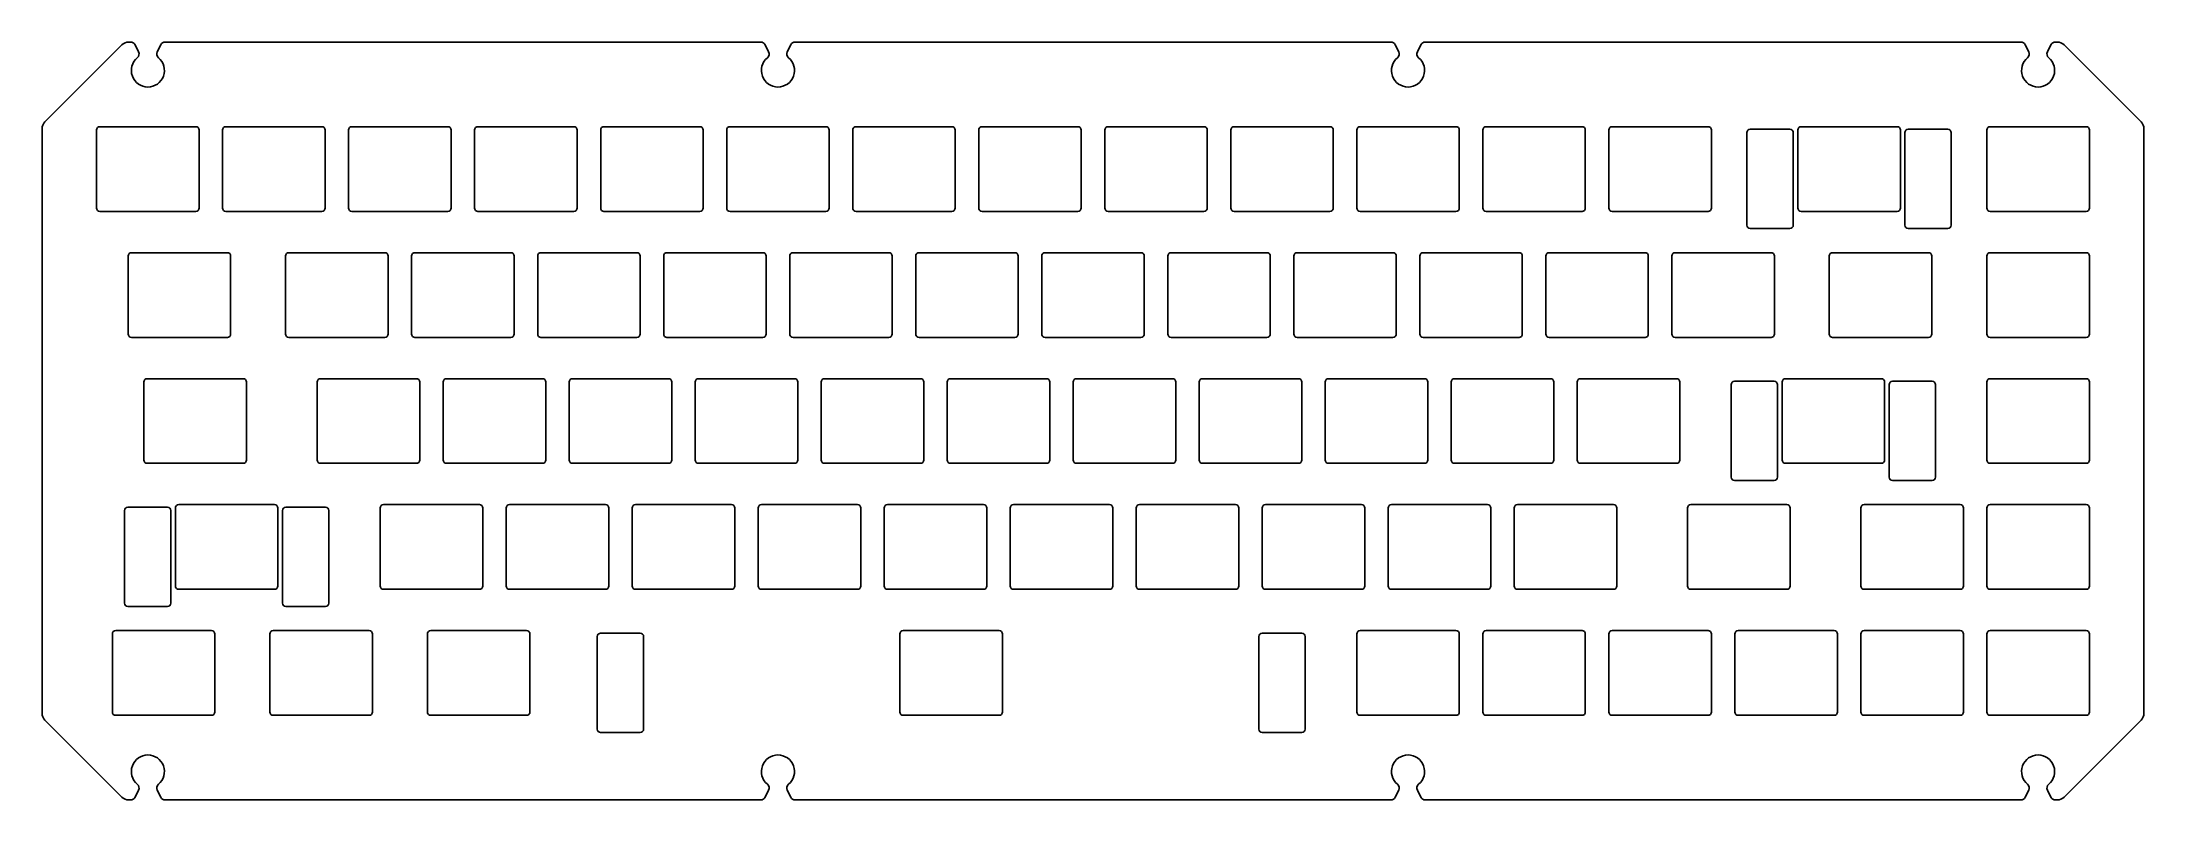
# Model space of a CAD drawing. Header units: millimetres. Extents: x -159 to 159, y -57 to 57.
import ezdxf

# ---------------------------------------------------------------- set-up
doc = ezdxf.new("R2010")
doc.units = ezdxf.units.MM
doc.layers.add('Sketch', color=7, linetype='CONTINUOUS')

msp = doc.modelspace()

# ---------------------------------------------------------------- linework, layer by layer
at = {"layer": 'Sketch'}
for p, q in [((-145.754, 57.3001), (-145.489, 57.3001)), ((-140.261, 57.3), (-50.2385, 57.3)), ((-45.0115, 57.3), (45.0115, 57.3)), ((50.2385, 57.3), (140.261, 57.3)), ((145.489, 57.3), (145.754, 57.3)), ((-158.435, 45.239), (-146.815, 56.8607)), ((-144.818, 56.8856), (-144.289, 55.8284)), ((-141.461, 55.8286), (-140.932, 56.8856)), ((-49.5677, 56.8854), (-49.0392, 55.8284)), ((-46.2108, 55.8284), (-45.6823, 56.8854)), ((45.6823, 56.8854), (46.2108, 55.8284)), ((49.0392, 55.8284), (49.5677, 56.8854)), ((140.932, 56.8856), (141.461, 55.8284)), ((144.289, 55.8284), (144.818, 56.8856)), ((146.815, 56.8606), (158.436, 45.2394)), ((-150.125, 44.5), (-135.625, 44.5)), ((-131.075, 44.5), (-116.575, 44.5)), ((-112.025, 44.5), (-97.525, 44.5)), ((-92.975, 44.5), (-78.475, 44.5)), ((-73.925, 44.5), (-59.425, 44.5)), ((-54.875, 44.5), (-40.375, 44.5)), ((-35.825, 44.5), (-21.325, 44.5)), ((-16.775, 44.5), (-2.275, 44.5)), ((2.275, 44.5), (16.775, 44.5)), ((21.325, 44.5), (35.825, 44.5)), ((40.375, 44.5), (54.875, 44.5)), ((59.425, 44.5), (73.925, 44.5)), ((78.475, 44.5), (92.975, 44.5)), ((107.05, 44.5), (121.55, 44.5)), ((135.625, 44.5), (150.125, 44.5)), ((-158.875, -44.1787), (-158.875, 44.1787)), ((-150.625, 44), (-150.625, 32.2)), ((-135.125, 44), (-135.125, 32.2)), ((-131.575, 44), (-131.575, 32.2)), ((-116.075, 44), (-116.075, 32.2)), ((-112.525, 44), (-112.525, 32.2)), ((-97.025, 44), (-97.025, 32.2)), ((-93.475, 44), (-93.475, 32.2)), ((-77.975, 44), (-77.975, 32.2)), ((-74.425, 44), (-74.425, 32.2)), ((-58.925, 44), (-58.925, 32.2)), ((-55.375, 44), (-55.375, 32.2)), ((-39.875, 44), (-39.875, 32.2)), ((-36.325, 44), (-36.325, 32.2)), ((-20.825, 44), (-20.825, 32.2)), ((-17.275, 44), (-17.275, 32.2)), ((-1.775, 44), (-1.775, 32.2)), ((1.775, 44), (1.775, 32.2)), ((17.275, 44), (17.275, 32.2)), ((20.825, 44), (20.825, 32.2)), ((36.325, 44), (36.325, 32.2)), ((39.875, 44), (39.875, 32.2)), ((55.375, 44), (55.375, 32.2)), ((58.925, 44), (58.925, 32.2)), ((74.425, 44), (74.425, 32.2)), ((77.975, 44), (77.975, 32.2)), ((93.475, 44), (93.475, 32.2)), ((98.862, 43.6), (98.862, 29.6)), ((99.362, 44.1), (105.362, 44.1)), ((105.862, 43.6), (105.862, 29.6)), ((106.55, 44), (106.55, 32.2)), ((122.05, 44), (122.05, 32.2)), ((122.738, 43.6), (122.738, 29.6)), ((123.238, 44.1), (129.238, 44.1)), ((129.738, 43.6), (129.738, 29.6)), ((135.125, 44), (135.125, 32.2)), ((150.625, 44), (150.625, 32.2)), ((158.875, 44.1787), (158.875, -44.1787)), ((-150.125, 31.7), (-135.625, 31.7)), ((-131.075, 31.7), (-116.575, 31.7)), ((-112.025, 31.7), (-97.525, 31.7)), ((-92.975, 31.7), (-78.475, 31.7)), ((-73.925, 31.7), (-59.425, 31.7)), ((-54.875, 31.7), (-40.375, 31.7)), ((-35.825, 31.7), (-21.325, 31.7)), ((-16.775, 31.7), (-2.275, 31.7)), ((2.275, 31.7), (16.775, 31.7)), ((21.325, 31.7), (35.825, 31.7)), ((40.375, 31.7), (54.875, 31.7)), ((59.425, 31.7), (73.925, 31.7)), ((78.475, 31.7), (92.975, 31.7)), ((99.362, 29.1), (105.362, 29.1)), ((107.05, 31.7), (121.55, 31.7)), ((123.238, 29.1), (129.238, 29.1)), ((135.625, 31.7), (150.125, 31.7)), ((-145.363, 25.45), (-130.863, 25.45)), ((-121.55, 25.45), (-107.05, 25.45)), ((-102.5, 25.45), (-88, 25.45)), ((-83.45, 25.45), (-68.95, 25.45)), ((-64.4, 25.45), (-49.9, 25.45)), ((-45.35, 25.45), (-30.85, 25.45)), ((-26.3, 25.45), (-11.8, 25.45)), ((-7.25, 25.45), (7.25, 25.45)), ((11.8, 25.45), (26.3, 25.45)), ((30.85, 25.45), (45.35, 25.45)), ((49.9, 25.45), (64.4, 25.45)), ((68.95, 25.45), (83.45, 25.45)), ((88, 25.45), (102.5, 25.45)), ((111.812, 25.45), (126.312, 25.45)), ((135.625, 25.45), (150.125, 25.45)), ((-145.863, 24.95), (-145.863, 13.15)), ((-130.363, 24.95), (-130.363, 13.15)), ((-122.05, 24.95), (-122.05, 13.15)), ((-106.55, 24.95), (-106.55, 13.15)), ((-103, 24.95), (-103, 13.15)), ((-87.5, 24.95), (-87.5, 13.15)), ((-83.95, 24.95), (-83.95, 13.15)), ((-68.45, 24.95), (-68.45, 13.15)), ((-64.9, 24.95), (-64.9, 13.15)), ((-49.4, 24.95), (-49.4, 13.15)), ((-45.85, 24.95), (-45.85, 13.15)), ((-30.35, 24.95), (-30.35, 13.15)), ((-26.8, 24.95), (-26.8, 13.15)), ((-11.3, 24.95), (-11.3, 13.15)), ((-7.75, 24.95), (-7.75, 13.15)), ((7.75, 24.95), (7.75, 13.15)), ((11.3, 24.95), (11.3, 13.15)), ((26.8, 24.95), (26.8, 13.15)), ((30.35, 24.95), (30.35, 13.15)), ((45.85, 24.95), (45.85, 13.15)), ((49.4, 24.95), (49.4, 13.15)), ((64.9, 24.95), (64.9, 13.15)), ((68.45, 24.95), (68.45, 13.15)), ((83.95, 24.95), (83.95, 13.15)), ((87.5, 24.95), (87.5, 13.15)), ((103, 24.95), (103, 13.15)), ((111.312, 24.95), (111.312, 13.15)), ((126.812, 24.95), (126.812, 13.15)), ((135.125, 24.95), (135.125, 13.15)), ((150.625, 24.95), (150.625, 13.15)), ((-145.363, 12.65), (-130.863, 12.65)), ((-121.55, 12.65), (-107.05, 12.65)), ((-102.5, 12.65), (-88, 12.65)), ((-83.45, 12.65), (-68.95, 12.65)), ((-64.4, 12.65), (-49.9, 12.65)), ((-45.35, 12.65), (-30.85, 12.65)), ((-26.3, 12.65), (-11.8, 12.65)), ((-7.25, 12.65), (7.25, 12.65)), ((11.8, 12.65), (26.3, 12.65)), ((30.85, 12.65), (45.35, 12.65)), ((49.9, 12.65), (64.4, 12.65)), ((68.95, 12.65), (83.45, 12.65)), ((88, 12.65), (102.5, 12.65)), ((111.812, 12.65), (126.312, 12.65)), ((135.625, 12.65), (150.125, 12.65)), ((-142.981, 6.4), (-128.481, 6.4)), ((-116.788, 6.4), (-102.288, 6.4)), ((-97.7375, 6.4), (-83.2375, 6.4)), ((-78.6875, 6.4), (-64.1875, 6.4)), ((-59.6375, 6.4), (-45.1375, 6.4)), ((-40.5875, 6.4), (-26.0875, 6.4)), ((-21.5375, 6.4), (-7.0375, 6.4)), ((-2.4875, 6.4), (12.0125, 6.4)), ((16.5625, 6.4), (31.0625, 6.4)), ((35.6125, 6.4), (50.1125, 6.4)), ((54.6625, 6.4), (69.1625, 6.4)), ((73.7125, 6.4), (88.2125, 6.4)), ((104.669, 6.4), (119.169, 6.4)), ((135.625, 6.4), (150.125, 6.4)), ((-143.481, 5.9), (-143.481, -5.9)), ((-127.981, 5.9), (-127.981, -5.9)), ((-117.288, 5.9), (-117.288, -5.9)), ((-101.788, 5.9), (-101.788, -5.9)), ((-98.2375, 5.9), (-98.2375, -5.9)), ((-82.7375, 5.9), (-82.7375, -5.9)), ((-79.1875, 5.9), (-79.1875, -5.9)), ((-63.6875, 5.9), (-63.6875, -5.9)), ((-60.1375, 5.9), (-60.1375, -5.9)), ((-44.6375, 5.9), (-44.6375, -5.9)), ((-41.0875, 5.9), (-41.0875, -5.9)), ((-25.5875, 5.9), (-25.5875, -5.9)), ((-22.0375, 5.9), (-22.0375, -5.9)), ((-6.5375, 5.9), (-6.5375, -5.9)), ((-2.9875, 5.9), (-2.9875, -5.9)), ((12.5125, 5.9), (12.5125, -5.9)), ((16.0625, 5.9), (16.0625, -5.9)), ((31.5625, 5.9), (31.5625, -5.9)), ((35.1125, 5.9), (35.1125, -5.9)), ((50.6125, 5.9), (50.6125, -5.9)), ((54.1625, 5.9), (54.1625, -5.9)), ((69.6625, 5.9), (69.6625, -5.9)), ((73.2125, 5.9), (73.2125, -5.9)), ((88.7125, 5.9), (88.7125, -5.9)), ((96.4808, 5.5), (96.4808, -8.5)), ((96.9808, 6), (102.981, 6)), ((103.481, 5.5), (103.481, -8.5)), ((104.169, 5.9), (104.169, -5.9)), ((119.669, 5.9), (119.669, -5.9)), ((120.357, 5.5), (120.357, -8.5)), ((120.857, 6), (126.857, 6)), ((127.357, 5.5), (127.357, -8.5)), ((135.125, 5.9), (135.125, -5.9)), ((150.625, 5.9), (150.625, -5.9)), ((-142.981, -6.4), (-128.481, -6.4)), ((-116.788, -6.4), (-102.288, -6.4)), ((-97.7375, -6.4), (-83.2375, -6.4)), ((-78.6875, -6.4), (-64.1875, -6.4)), ((-59.6375, -6.4), (-45.1375, -6.4)), ((-40.5875, -6.4), (-26.0875, -6.4)), ((-21.5375, -6.4), (-7.0375, -6.4)), ((-2.4875, -6.4), (12.0125, -6.4)), ((16.5625, -6.4), (31.0625, -6.4)), ((35.6125, -6.4), (50.1125, -6.4)), ((54.6625, -6.4), (69.1625, -6.4)), ((73.7125, -6.4), (88.2125, -6.4)), ((96.9808, -9), (102.981, -9)), ((104.669, -6.4), (119.169, -6.4)), ((120.857, -9), (126.857, -9)), ((135.625, -6.4), (150.125, -6.4)), ((-138.219, -12.65), (-123.719, -12.65)), ((-107.263, -12.65), (-92.7625, -12.65)), ((-88.2125, -12.65), (-73.7125, -12.65)), ((-69.1625, -12.65), (-54.6625, -12.65)), ((-50.1125, -12.65), (-35.6125, -12.65)), ((-31.0625, -12.65), (-16.5625, -12.65)), ((-12.0125, -12.65), (2.4875, -12.65)), ((7.0375, -12.65), (21.5375, -12.65)), ((26.0875, -12.65), (40.5875, -12.65)), ((45.1375, -12.65), (59.6375, -12.65)), ((64.1875, -12.65), (78.6875, -12.65)), ((90.3812, -12.65), (104.881, -12.65)), ((116.575, -12.65), (131.075, -12.65)), ((135.625, -12.65), (150.125, -12.65)), ((-146.407, -13.55), (-146.407, -27.55)), ((-145.907, -13.05), (-139.907, -13.05)), ((-139.407, -13.55), (-139.407, -27.55)), ((-138.719, -13.15), (-138.719, -24.95)), ((-123.219, -13.15), (-123.219, -24.95)), ((-122.531, -13.55), (-122.531, -27.55)), ((-122.031, -13.05), (-116.031, -13.05)), ((-115.531, -13.55), (-115.531, -27.55)), ((-107.763, -13.15), (-107.763, -24.95)), ((-92.2625, -13.15), (-92.2625, -24.95)), ((-88.7125, -13.15), (-88.7125, -24.95)), ((-73.2125, -13.15), (-73.2125, -24.95)), ((-69.6625, -13.15), (-69.6625, -24.95)), ((-54.1625, -13.15), (-54.1625, -24.95)), ((-50.6125, -13.15), (-50.6125, -24.95)), ((-35.1125, -13.15), (-35.1125, -24.95)), ((-31.5625, -13.15), (-31.5625, -24.95)), ((-16.0625, -13.15), (-16.0625, -24.95)), ((-12.5125, -13.15), (-12.5125, -24.95)), ((2.9875, -13.15), (2.9875, -24.95)), ((6.5375, -13.15), (6.5375, -24.95)), ((22.0375, -13.15), (22.0375, -24.95)), ((25.5875, -13.15), (25.5875, -24.95)), ((41.0875, -13.15), (41.0875, -24.95)), ((44.6375, -13.15), (44.6375, -24.95)), ((60.1375, -13.15), (60.1375, -24.95)), ((63.6875, -13.15), (63.6875, -24.95)), ((79.1875, -13.15), (79.1875, -24.95)), ((89.8812, -13.15), (89.8812, -24.95)), ((105.381, -13.15), (105.381, -24.95)), ((116.075, -13.15), (116.075, -24.95)), ((131.575, -13.15), (131.575, -24.95)), ((135.125, -13.15), (135.125, -24.95)), ((150.625, -13.15), (150.625, -24.95)), ((-145.907, -28.05), (-139.907, -28.05)), ((-138.219, -25.45), (-123.719, -25.45)), ((-122.031, -28.05), (-116.031, -28.05)), ((-107.263, -25.45), (-92.7625, -25.45)), ((-88.2125, -25.45), (-73.7125, -25.45)), ((-69.1625, -25.45), (-54.6625, -25.45)), ((-50.1125, -25.45), (-35.6125, -25.45)), ((-31.0625, -25.45), (-16.5625, -25.45)), ((-12.0125, -25.45), (2.4875, -25.45)), ((7.0375, -25.45), (21.5375, -25.45)), ((26.0875, -25.45), (40.5875, -25.45)), ((45.1375, -25.45), (59.6375, -25.45)), ((64.1875, -25.45), (78.6875, -25.45)), ((90.3812, -25.45), (104.881, -25.45)), ((116.575, -25.45), (131.075, -25.45)), ((135.625, -25.45), (150.125, -25.45)), ((-147.744, -31.7), (-133.244, -31.7)), ((-123.931, -31.7), (-109.431, -31.7)), ((-100.119, -31.7), (-85.6188, -31.7)), ((-28.6813, -31.7), (-14.1813, -31.7)), ((40.375, -31.7), (54.875, -31.7)), ((59.425, -31.7), (73.925, -31.7)), ((78.475, -31.7), (92.975, -31.7)), ((97.525, -31.7), (112.025, -31.7)), ((116.575, -31.7), (131.075, -31.7)), ((135.625, -31.7), (150.125, -31.7)), ((-148.244, -32.2), (-148.244, -44)), ((-132.744, -32.2), (-132.744, -44)), ((-124.431, -32.2), (-124.431, -44)), ((-108.931, -32.2), (-108.931, -44)), ((-100.619, -32.2), (-100.619, -44)), ((-85.1188, -32.2), (-85.1188, -44)), ((-74.9313, -32.6), (-74.9313, -46.6)), ((-74.4313, -32.1), (-68.4313, -32.1)), ((-67.9313, -32.6), (-67.9313, -46.6)), ((-29.1813, -32.2), (-29.1813, -44)), ((-13.6813, -32.2), (-13.6813, -44)), ((25.0687, -32.6), (25.0687, -46.6)), ((25.5687, -32.1), (31.5687, -32.1)), ((32.0687, -32.6), (32.0687, -46.6)), ((39.875, -32.2), (39.875, -44)), ((55.375, -32.2), (55.375, -44)), ((58.925, -32.2), (58.925, -44)), ((74.425, -32.2), (74.425, -44)), ((77.975, -32.2), (77.975, -44)), ((93.475, -32.2), (93.475, -44)), ((97.025, -32.2), (97.025, -44)), ((112.525, -32.2), (112.525, -44)), ((116.075, -32.2), (116.075, -44)), ((131.575, -32.2), (131.575, -44)), ((135.125, -32.2), (135.125, -44)), ((150.625, -32.2), (150.625, -44)), ((-146.815, -56.8606), (-158.435, -45.239)), ((-147.744, -44.5), (-133.244, -44.5)), ((-123.931, -44.5), (-109.431, -44.5)), ((-100.119, -44.5), (-85.6188, -44.5)), ((-74.4313, -47.1), (-68.4313, -47.1)), ((-28.6813, -44.5), (-14.1813, -44.5)), ((25.5687, -47.1), (31.5687, -47.1)), ((40.375, -44.5), (54.875, -44.5)), ((59.425, -44.5), (73.925, -44.5)), ((78.475, -44.5), (92.975, -44.5)), ((97.525, -44.5), (112.025, -44.5)), ((116.575, -44.5), (131.075, -44.5)), ((135.625, -44.5), (150.125, -44.5)), ((158.436, -45.2394), (146.815, -56.8606)), ((-144.289, -55.8281), (-144.818, -56.8855)), ((-140.932, -56.8856), (-141.461, -55.8284)), ((-49.0392, -55.8284), (-49.5677, -56.8854)), ((-45.6823, -56.8854), (-46.2108, -55.8284)), ((46.2108, -55.8284), (45.6823, -56.8854)), ((49.5677, -56.8854), (49.0392, -55.8284)), ((141.461, -55.8284), (140.932, -56.8856)), ((144.818, -56.8857), (144.289, -55.8284)), ((-145.489, -57.3), (-145.754, -57.3)), ((-50.2385, -57.3), (-140.261, -57.3)), ((45.0115, -57.3), (-45.0115, -57.3)), ((140.261, -57.3), (50.2385, -57.3)), ((145.754, -57.3), (145.489, -57.3))]:
    msp.add_line(p, q, dxfattribs=at)
for centre, radius, start, end in [((-145.754, 55.8), 1.5001, 90.0039, 135.002), ((-145.489, 56.55), 0.7501, 26.5746, 90.0039), ((-140.261, 56.55), 0.75, 90, 153.416), ((-50.2385, 56.55), 0.75, 26.5652, 90), ((-45.0115, 56.55), 0.75, 90, 153.435), ((45.0115, 56.55), 0.75, 26.5657, 90), ((50.2385, 56.55), 0.75, 90, 153.435), ((140.261, 56.55), 0.75, 26.5791, 90), ((145.489, 56.55), 0.75, 90, 153.421), ((145.754, 55.8), 1.5, 44.9994, 90), ((-142.875, 53), 2.5, 129.908, 50.0923), ((-144.96, 55.4929), 0.7499, -50.0919, 26.5746), ((-140.79, 55.493), 0.75, 153.416, -129.908), ((-47.625, 53), 2.5, 129.908, 50.0935), ((-49.71, 55.493), 0.75, -50.0925, 26.5652), ((-45.54, 55.493), 0.75, 153.435, -129.906), ((47.625, 53), 2.5, 129.908, 50.0933), ((45.54, 55.493), 0.75, -50.0923, 26.5657), ((49.71, 55.493), 0.75, 153.435, -129.907), ((142.875, 53), 2.5, 129.908, 50.0911), ((140.79, 55.4929), 0.7499, -50.0917, 26.5791), ((144.96, 55.4929), 0.7499, 153.421, -129.909), ((-157.375, 44.1787), 1.4996, 135.002, -180), ((-150.125, 44), 0.5, 90, 180), ((-135.625, 44), 0.5, 0, 90), ((-131.075, 44), 0.5, 90, 180), ((-116.575, 44), 0.5, 0, 90), ((-112.025, 44), 0.5, 90, 180), ((-97.525, 44), 0.5, 0, 90), ((-92.975, 44), 0.5, 90, 180), ((-78.475, 44), 0.5, 0, 90), ((-73.925, 44), 0.5, 90, 180), ((-59.425, 44), 0.5, 0, 90), ((-54.875, 44), 0.5, 90, 180), ((-40.375, 44), 0.5, 0, 90), ((-35.825, 44), 0.5, 90, 180), ((-21.325, 44), 0.5, 0, 90), ((-16.775, 44), 0.5, 90, 180), ((-2.275, 44), 0.5, 0, 90), ((2.275, 44), 0.5, 90, 180), ((16.775, 44), 0.5, 0, 90), ((21.325, 44), 0.5, 90, 180), ((35.825, 44), 0.5, 0, 90), ((40.375, 44), 0.5, 90, 180), ((54.875, 44), 0.5, 0, 90), ((59.425, 44), 0.5, 90, 180), ((73.925, 44), 0.5, 0, 90), ((78.475, 44), 0.5, 90, 180), ((92.975, 44), 0.5, 0, 90), ((107.05, 44), 0.5, 90, 180), ((121.55, 44), 0.5, 0, 90), ((135.625, 44), 0.5, 90, 180), ((150.125, 44), 0.5, 0, 90), ((157.375, 44.1787), 1.5, 0, 44.9994), ((99.362, 43.6), 0.5, 90, 180), ((105.362, 43.6), 0.5, 0, 90), ((123.238, 43.6), 0.5, 90, 180), ((129.238, 43.6), 0.5, 0, 90), ((-150.125, 32.2), 0.5, 180, -90), ((-135.625, 32.2), 0.5, -90, 0), ((-131.075, 32.2), 0.5, 180, -90), ((-116.575, 32.2), 0.5, -90, 0), ((-112.025, 32.2), 0.5, 180, -90), ((-97.525, 32.2), 0.5, -90, 0), ((-92.975, 32.2), 0.5, 180, -90), ((-78.475, 32.2), 0.5, -90, 0), ((-73.925, 32.2), 0.5, 180, -90), ((-59.425, 32.2), 0.5, -90, 0), ((-54.875, 32.2), 0.5, 180, -90), ((-40.375, 32.2), 0.5, -90, 0), ((-35.825, 32.2), 0.5, 180, -90), ((-21.325, 32.2), 0.5, -90, 0), ((-16.775, 32.2), 0.5, 180, -90), ((-2.275, 32.2), 0.5, -90, 0), ((2.275, 32.2), 0.5, 180, -90), ((16.775, 32.2), 0.5, -90, 0), ((21.325, 32.2), 0.5, 180, -90), ((35.825, 32.2), 0.5, -90, 0), ((40.375, 32.2), 0.5, 180, -90), ((54.875, 32.2), 0.5, -90, 0), ((59.425, 32.2), 0.5, 180, -90), ((73.925, 32.2), 0.5, -90, 0), ((78.475, 32.2), 0.5, 180, -90), ((92.975, 32.2), 0.5, -90, 0), ((107.05, 32.2), 0.5, 180, -90), ((121.55, 32.2), 0.5, -90, 0), ((135.625, 32.2), 0.5, 180, -90), ((150.125, 32.2), 0.5, -90, 0), ((99.362, 29.6), 0.5, 180, -90), ((105.362, 29.6), 0.5, -90, 0), ((123.238, 29.6), 0.5, 180, -90), ((129.238, 29.6), 0.5, -90, 0), ((-145.363, 24.95), 0.5, 90, 180), ((-130.863, 24.95), 0.5, 0, 90), ((-121.55, 24.95), 0.5, 90, 180), ((-107.05, 24.95), 0.5, 0, 90), ((-102.5, 24.95), 0.5, 90, 180), ((-88, 24.95), 0.5, 0, 90), ((-83.45, 24.95), 0.5, 90, 180), ((-68.95, 24.95), 0.5, 0, 90), ((-64.4, 24.95), 0.5, 90, 180), ((-49.9, 24.95), 0.5, 0, 90), ((-45.35, 24.95), 0.5, 90, 180), ((-30.85, 24.95), 0.5, 0, 90), ((-26.3, 24.95), 0.5, 90, 180), ((-11.8, 24.95), 0.5, 0, 90), ((-7.25, 24.95), 0.5, 90, 180), ((7.25, 24.95), 0.5, 0, 90), ((11.8, 24.95), 0.5, 90, 180), ((26.3, 24.95), 0.5, 0, 90), ((30.85, 24.95), 0.5, 90, 180), ((45.35, 24.95), 0.5, 0, 90), ((49.9, 24.95), 0.5, 90, 180), ((64.4, 24.95), 0.5, 0, 90), ((68.95, 24.95), 0.5, 90, 180), ((83.45, 24.95), 0.5, 0, 90), ((88, 24.95), 0.5, 90, 180), ((102.5, 24.95), 0.5, 0, 90), ((111.812, 24.95), 0.5, 90, 180), ((126.312, 24.95), 0.5, 0, 90), ((135.625, 24.95), 0.5, 90, 180), ((150.125, 24.95), 0.5, 0, 90), ((-145.363, 13.15), 0.5, 180, -90), ((-130.863, 13.15), 0.5, -90, 0), ((-121.55, 13.15), 0.5, 180, -90), ((-107.05, 13.15), 0.5, -90, 0), ((-102.5, 13.15), 0.5, 180, -90), ((-88, 13.15), 0.5, -90, 0), ((-83.45, 13.15), 0.5, 180, -90), ((-68.95, 13.15), 0.5, -90, 0), ((-64.4, 13.15), 0.5, 180, -90), ((-49.9, 13.15), 0.5, -90, 0), ((-45.35, 13.15), 0.5, 180, -90), ((-30.85, 13.15), 0.5, -90, 0), ((-26.3, 13.15), 0.5, 180, -90), ((-11.8, 13.15), 0.5, -90, 0), ((-7.25, 13.15), 0.5, 180, -90), ((7.25, 13.15), 0.5, -90, 0), ((11.8, 13.15), 0.5, 180, -90), ((26.3, 13.15), 0.5, -90, 0), ((30.85, 13.15), 0.5, 180, -90), ((45.35, 13.15), 0.5, -90, 0), ((49.9, 13.15), 0.5, 180, -90), ((64.4, 13.15), 0.5, -90, 0), ((68.95, 13.15), 0.5, 180, -90), ((83.45, 13.15), 0.5, -90, 0), ((88, 13.15), 0.5, 180, -90), ((102.5, 13.15), 0.5, -90, 0), ((111.812, 13.15), 0.5, 180, -90), ((126.312, 13.15), 0.5, -90, 0), ((135.625, 13.15), 0.5, 180, -90), ((150.125, 13.15), 0.5, -90, 0), ((-142.981, 5.9), 0.5, 90, 180), ((-128.481, 5.9), 0.5, 0, 90), ((-116.788, 5.9), 0.5, 90, 180), ((-102.288, 5.9), 0.5, 0, 90), ((-97.7375, 5.9), 0.5, 90, 180), ((-83.2375, 5.9), 0.5, 0, 90), ((-78.6875, 5.9), 0.5, 90, 180), ((-64.1875, 5.9), 0.5, 0, 90), ((-59.6375, 5.9), 0.5, 90, 180), ((-45.1375, 5.9), 0.5, 0, 90), ((-40.5875, 5.9), 0.5, 90, 180), ((-26.0875, 5.9), 0.5, 0, 90), ((-21.5375, 5.9), 0.5, 90, 180), ((-7.0375, 5.9), 0.5, 0, 90), ((-2.4875, 5.9), 0.5, 90, 180), ((12.0125, 5.9), 0.5, 0, 90), ((16.5625, 5.9), 0.5, 90, 180), ((31.0625, 5.9), 0.5, 0, 90), ((35.6125, 5.9), 0.5, 90, 180), ((50.1125, 5.9), 0.5, 0, 90), ((54.6625, 5.9), 0.5, 90, 180), ((69.1625, 5.9), 0.5, 0, 90), ((73.7125, 5.9), 0.5, 90, 180), ((88.2125, 5.9), 0.5, 0, 90), ((104.669, 5.9), 0.5, 90, 180), ((119.169, 5.9), 0.5, 0, 90), ((135.625, 5.9), 0.5, 90, 180), ((150.125, 5.9), 0.5, 0, 90), ((96.9808, 5.5), 0.5, 90, 180), ((102.981, 5.5), 0.5, 0, 90), ((120.857, 5.5), 0.5, 90, 180), ((126.857, 5.5), 0.5, 0, 90), ((-142.981, -5.9), 0.5, 180, -90), ((-128.481, -5.9), 0.5, -90, 0), ((-116.788, -5.9), 0.5, 180, -90), ((-102.288, -5.9), 0.5, -90, 0), ((-97.7375, -5.9), 0.5, 180, -90), ((-83.2375, -5.9), 0.5, -90, 0), ((-78.6875, -5.9), 0.5, 180, -90), ((-64.1875, -5.9), 0.5, -90, 0), ((-59.6375, -5.9), 0.5, 180, -90), ((-45.1375, -5.9), 0.5, -90, 0), ((-40.5875, -5.9), 0.5, 180, -90), ((-26.0875, -5.9), 0.5, -90, 0), ((-21.5375, -5.9), 0.5, 180, -90), ((-7.0375, -5.9), 0.5, -90, 0), ((-2.4875, -5.9), 0.5, 180, -90), ((12.0125, -5.9), 0.5, -90, 0), ((16.5625, -5.9), 0.5, 180, -90), ((31.0625, -5.9), 0.5, -90, 0), ((35.6125, -5.9), 0.5, 180, -90), ((50.1125, -5.9), 0.5, -90, 0), ((54.6625, -5.9), 0.5, 180, -90), ((69.1625, -5.9), 0.5, -90, 0), ((73.7125, -5.9), 0.5, 180, -90), ((88.2125, -5.9), 0.5, -90, 0), ((104.669, -5.9), 0.5, 180, -90), ((119.169, -5.9), 0.5, -90, 0), ((135.625, -5.9), 0.5, 180, -90), ((150.125, -5.9), 0.5, -90, 0), ((96.9808, -8.5), 0.5, 180, -90), ((102.981, -8.5), 0.5, -90, 0), ((120.857, -8.5), 0.5, 180, -90), ((126.857, -8.5), 0.5, -90, 0), ((-138.219, -13.15), 0.5, 90, 180), ((-123.719, -13.15), 0.5, 0, 90), ((-107.263, -13.15), 0.5, 90, 180), ((-92.7625, -13.15), 0.5, 0, 90), ((-88.2125, -13.15), 0.5, 90, 180), ((-73.7125, -13.15), 0.5, 0, 90), ((-69.1625, -13.15), 0.5, 90, 180), ((-54.6625, -13.15), 0.5, 0, 90), ((-50.1125, -13.15), 0.5, 90, 180), ((-35.6125, -13.15), 0.5, 0, 90), ((-31.0625, -13.15), 0.5, 90, 180), ((-16.5625, -13.15), 0.5, 0, 90), ((-12.0125, -13.15), 0.5, 90, 180), ((2.4875, -13.15), 0.5, 0, 90), ((7.0375, -13.15), 0.5, 90, 180), ((21.5375, -13.15), 0.5, 0, 90), ((26.0875, -13.15), 0.5, 90, 180), ((40.5875, -13.15), 0.5, 0, 90), ((45.1375, -13.15), 0.5, 90, 180), ((59.6375, -13.15), 0.5, 0, 90), ((64.1875, -13.15), 0.5, 90, 180), ((78.6875, -13.15), 0.5, 0, 90), ((90.3812, -13.15), 0.5, 90, 180), ((104.881, -13.15), 0.5, 0, 90), ((116.575, -13.15), 0.5, 90, 180), ((131.075, -13.15), 0.5, 0, 90), ((135.625, -13.15), 0.5, 90, 180), ((150.125, -13.15), 0.5, 0, 90), ((-145.907, -13.55), 0.5, 90, 180), ((-139.907, -13.55), 0.5, 0, 90), ((-122.031, -13.55), 0.5, 90, 180), ((-116.031, -13.55), 0.5, 0, 90), ((-138.219, -24.95), 0.5, 180, -90), ((-123.719, -24.95), 0.5, -90, 0), ((-107.263, -24.95), 0.5, 180, -90), ((-92.7625, -24.95), 0.5, -90, 0), ((-88.2125, -24.95), 0.5, 180, -90), ((-73.7125, -24.95), 0.5, -90, 0), ((-69.1625, -24.95), 0.5, 180, -90), ((-54.6625, -24.95), 0.5, -90, 0), ((-50.1125, -24.95), 0.5, 180, -90), ((-35.6125, -24.95), 0.5, -90, 0), ((-31.0625, -24.95), 0.5, 180, -90), ((-16.5625, -24.95), 0.5, -90, 0), ((-12.0125, -24.95), 0.5, 180, -90), ((2.4875, -24.95), 0.5, -90, 0), ((7.0375, -24.95), 0.5, 180, -90), ((21.5375, -24.95), 0.5, -90, 0), ((26.0875, -24.95), 0.5, 180, -90), ((40.5875, -24.95), 0.5, -90, 0), ((45.1375, -24.95), 0.5, 180, -90), ((59.6375, -24.95), 0.5, -90, 0), ((64.1875, -24.95), 0.5, 180, -90), ((78.6875, -24.95), 0.5, -90, 0), ((90.3812, -24.95), 0.5, 180, -90), ((104.881, -24.95), 0.5, -90, 0), ((116.575, -24.95), 0.5, 180, -90), ((131.075, -24.95), 0.5, -90, 0), ((135.625, -24.95), 0.5, 180, -90), ((150.125, -24.95), 0.5, -90, 0), ((-145.907, -27.55), 0.5, 180, -90), ((-139.907, -27.55), 0.5, -90, 0), ((-122.031, -27.55), 0.5, 180, -90), ((-116.031, -27.55), 0.5, -90, 0), ((-147.744, -32.2), 0.5, 90, 180), ((-133.244, -32.2), 0.5, 0, 90), ((-123.931, -32.2), 0.5, 90, 180), ((-109.431, -32.2), 0.5, 0, 90), ((-100.119, -32.2), 0.5, 90, 180), ((-85.6188, -32.2), 0.5, 0, 90), ((-28.6813, -32.2), 0.5, 90, 180), ((-14.1813, -32.2), 0.5, 0, 90), ((40.375, -32.2), 0.5, 90, 180), ((54.875, -32.2), 0.5, 0, 90), ((59.425, -32.2), 0.5, 90, 180), ((73.925, -32.2), 0.5, 0, 90), ((78.475, -32.2), 0.5, 90, 180), ((92.975, -32.2), 0.5, 0, 90), ((97.525, -32.2), 0.5, 90, 180), ((112.025, -32.2), 0.5, 0, 90), ((116.575, -32.2), 0.5, 90, 180), ((131.075, -32.2), 0.5, 0, 90), ((135.625, -32.2), 0.5, 90, 180), ((150.125, -32.2), 0.5, 0, 90), ((-74.4313, -32.6), 0.5, 90, 180), ((-68.4313, -32.6), 0.5, 0, 90), ((25.5687, -32.6), 0.5, 90, 180), ((31.5687, -32.6), 0.5, 0, 90), ((-157.375, -44.1787), 1.4996, -180, -135.002), ((-147.744, -44), 0.5, 180, -90), ((-133.244, -44), 0.5, -90, 0), ((-123.931, -44), 0.5, 180, -90), ((-109.431, -44), 0.5, -90, 0), ((-100.119, -44), 0.5, 180, -90), ((-85.6188, -44), 0.5, -90, 0), ((-28.6813, -44), 0.5, 180, -90), ((-14.1813, -44), 0.5, -90, 0), ((40.375, -44), 0.5, 180, -90), ((54.875, -44), 0.5, -90, 0), ((59.425, -44), 0.5, 180, -90), ((73.925, -44), 0.5, -90, 0), ((78.475, -44), 0.5, 180, -90), ((92.975, -44), 0.5, -90, 0), ((97.525, -44), 0.5, 180, -90), ((112.025, -44), 0.5, -90, 0), ((116.575, -44), 0.5, 180, -90), ((131.075, -44), 0.5, -90, 0), ((135.625, -44), 0.5, 180, -90), ((150.125, -44), 0.5, -90, 0), ((157.375, -44.1787), 1.5, -44.9994, 0), ((-74.4313, -46.6), 0.5, 180, -90), ((-68.4313, -46.6), 0.5, -90, 0), ((25.5687, -46.6), 0.5, 180, -90), ((31.5687, -46.6), 0.5, -90, 0), ((-142.875, -53), 2.5, -50.0908, -129.91), ((-47.625, -53), 2.5, -50.0934, -129.907), ((47.625, -53), 2.5, -50.0935, -129.907), ((142.875, -53), 2.4997, -50.0881, -129.903), ((-145.754, -55.8), 1.5, -135.002, -90.001), ((-145.489, -56.55), 0.75, -90.001, -26.5702), ((-144.96, -55.4927), 0.7498, -26.5702, 50.09), ((-140.79, -55.4929), 0.7499, 129.909, -153.42), ((-140.261, -56.55), 0.75, -153.42, -90), ((-50.2385, -56.55), 0.75, -90, -26.5651), ((-49.71, -55.493), 0.75, -26.5651, 50.0929), ((-45.54, -55.493), 0.75, 129.907, -153.434), ((-45.0115, -56.55), 0.75, -153.434, -90), ((45.0115, -56.55), 0.75, -90, -26.5656), ((45.54, -55.493), 0.75, -26.5656, 50.0926), ((49.71, -55.493), 0.75, 129.907, -153.436), ((50.2385, -56.55), 0.75, -153.436, -90), ((140.261, -56.55), 0.75, -90, -26.5787), ((140.79, -55.4929), 0.7499, -26.5787, 50.0972), ((144.96, -55.4927), 0.75, 129.912, -153.405), ((145.489, -56.55), 0.75, -153.405, -90), ((145.754, -55.8), 1.5, -90, -44.9994)]:
    msp.add_arc(centre, radius, start, end, dxfattribs=at)

doc.saveas('drawing.dxf')
